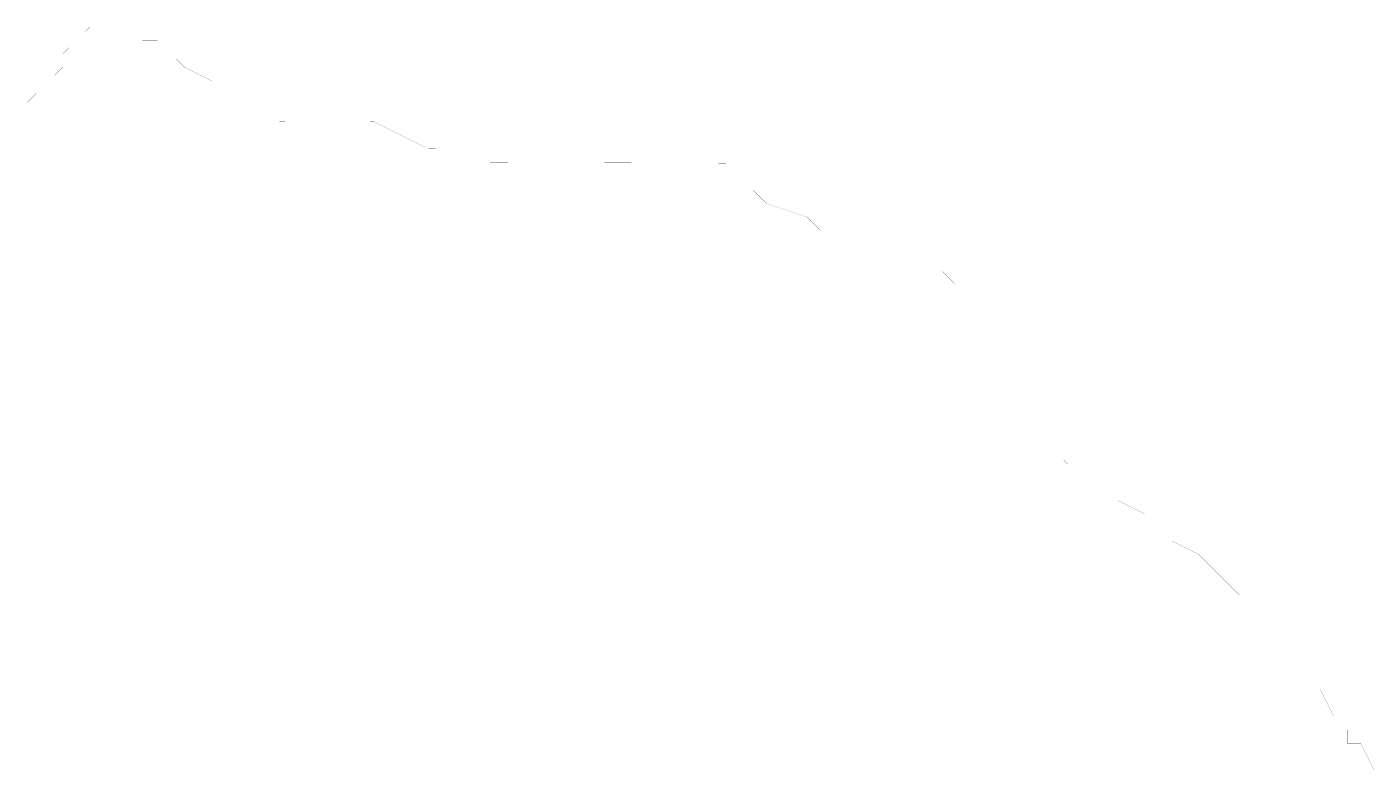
# Model space of a CAD drawing. Header units: metres. Extents: x 561401 to 594056, y 8460144 to 8508504.
# Drawn here: x 572573 to 576252, y 8472380 to 8474418 of the extents above; entities that cross this region are included whole.
import ezdxf

# ---------------------------------------------------------------- set-up
doc = ezdxf.new("R2010")
doc.units = ezdxf.units.M
doc.layers.add('1.2. AFECTADOS BASE GRAFICA SUNARP', color=150, linetype='Continuous')

msp = doc.modelspace()

# ---------------------------------------------------------------- linework, layer by layer
at = {"layer": '1.2. AFECTADOS BASE GRAFICA SUNARP', "color": 64, "linetype": 'Continuous', "lineweight": -3, "const_width": 0.2}
msp.add_lwpolyline([(572560.2, 8474197.6), (572597.4, 8474234.4), (572671.8, 8474307.9), (572671.9, 8474344.8), (572746.4, 8474418.3), (572783.5, 8474418.2), (572820.6, 8474418.1), (572857.6, 8474381.2), (572931.8, 8474380.9), (572968.8, 8474344), (573005.8, 8474307), (573079.9, 8474269.9), (573117.1, 8474269.8), (573154, 8474195.9), (573191.1, 8474195.8), (573265.2, 8474158.8), (573376.5, 8474158.4), (573487.8, 8474158.1), (573525, 8474158), (573599.1, 8474120.9), (573673.2, 8474083.9), (573710.3, 8474083.7), (573784.4, 8474046.7), (573821.5, 8474046.6), (573895.7, 8474046.3), (573970, 8474046.1), (574007.1, 8474046), (574081.3, 8474045.8), (574155.5, 8474045.6), (574192.6, 8474045.5), (574229.7, 8474045.4), (574303.9, 8474045.2), (574415.3, 8474044.9), (574489.5, 8474044.6), (574489.4, 8474007.8), (574526.4, 8473970.8), (574563.5, 8473970.7), (574600.5, 8473933.7), (574711.7, 8473896.5), (574748.7, 8473859.5), (574822.9, 8473859.3), (574860.1, 8473859.2), (574934.2, 8473822.1), (575008.3, 8473785), (575082.4, 8473747.9), (575119.4, 8473711), (575156.4, 8473674), (575193.4, 8473637), (575230.4, 8473600), (575267.4, 8473563), (575304.3, 8473489.2), (575341.2, 8473415.3), (575378.2, 8473378.3), (575415.2, 8473341.3), (575415.1, 8473304.5), (575414.9, 8473230.7), (575451.9, 8473193.7), (575488.9, 8473156.8), (575526, 8473156.7), (575563, 8473119.7), (575637.1, 8473082.6), (575711.1, 8473008.6), (575785.2, 8472971.5), (575859.2, 8472897.6), (575896.2, 8472860.6), (575933.1, 8472786.7), (576007.1, 8472712.8), (576044.1, 8472675.8), (576081.1, 8472638.8), (576118.1, 8472601.8), (576155, 8472528), (576192, 8472491), (576191.9, 8472454.1), (576229, 8472454), (576265.9, 8472380.1)], dxfattribs=at)

doc.saveas('drawing.dxf')
